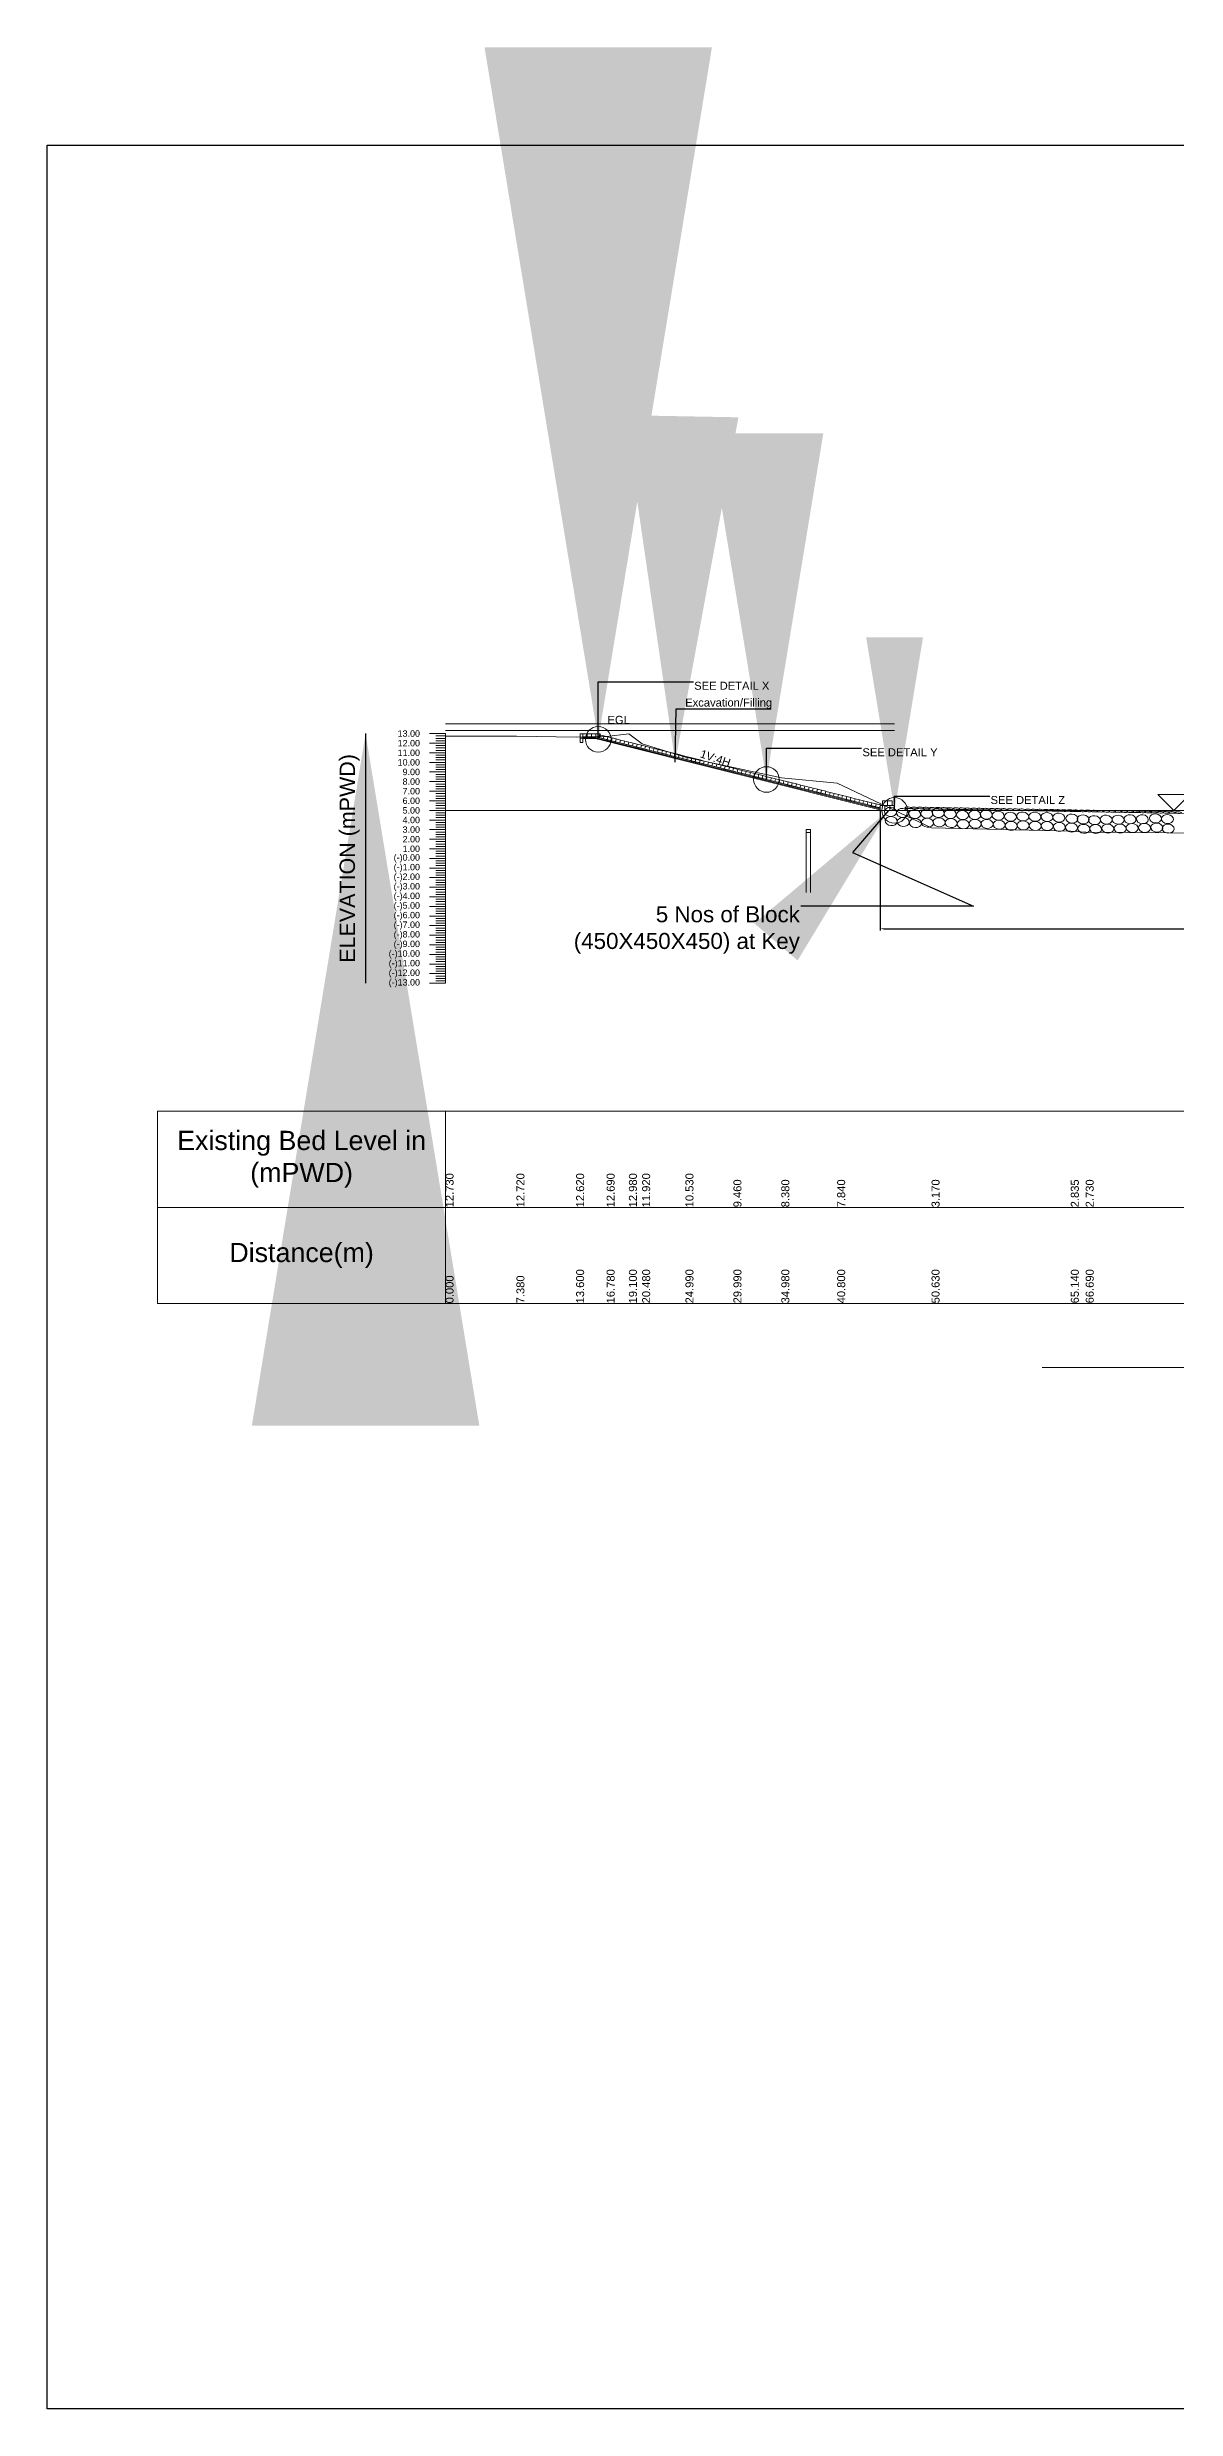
# Model space of a CAD drawing. Header units: inches. Extents: x -885 to 26362, y -28010 to 990.
# Drawn here: x 4235.5 to 4353, y -12608.4 to -12362.7 of the extents above; entities that cross this region are included whole.
import ezdxf

# ---------------------------------------------------------------- set-up
doc = ezdxf.new("R2010")
doc.units = ezdxf.units.IN
doc.header["$MEASUREMENT"] = 0
doc.header["$PDMODE"] = 3
for name, color, linetype, lineweight in [('Cross section Data Border', 7, 'Continuous', 9), ('Cross Section Labels', 7, 'Continuous', 9), ('Existing_Bed_Level for Xsection', 7, 'Continuous', 0), ('Long Section Labels', 7, 'Continuous', 9)]:
    doc.layers.add(name, color=color, linetype=linetype, lineweight=lineweight)
doc.styles.get("Standard").update_dxf_attribs({"font": 'arial.ttf'})
doc.dimstyles.get("Standard").update_dxf_attribs({"dimtxt": 0.18, "dimasz": 0.18, "dimexe": 0.18, "dimexo": 0.0625, "dimgap": 0.09, "dimtad": 0, "dimtih": 1, "dimtoh": 1, "dimdec": 4, "dimzin": 0, "dimdsep": 46, "dimtxsty": 'Standard', "dimcen": 0.09, "dimadec": 0, "dimazin": 0, "dimtfac": 1, "dimtdec": 4, "dimtofl": 0, "dimtmove": 0, "dimatfit": 3, "dimfxl": 1, "dimtolj": 1, "dimtzin": 0, "dimarcsym": 0})

# ---------------------------------------------------------------- blocks, each defined once
blk = doc.blocks.new('*D18')
at = {"layer": 'Cross Section Labels', "color": 0, "lineweight": -2, "transparency": 16777216}
for p, q in [((4322.19, -12442.19), (4322.19, -12454.62)), ((4433.42, -12445.89), (4433.42, -12454.62)), ((4322.55, -12454.44), (4376.71, -12454.44)), ((4433.06, -12454.44), (4378.9, -12454.44))]:
    blk.add_line(p, q, dxfattribs=at)
at = {"layer": 'Cross Section Labels', "color": 0, "transparency": 16777216}
for points in [[(4322.55, -12454.38), (4322.55, -12454.5), (4322.19, -12454.44)], [(4433.06, -12454.38), (4433.06, -12454.5), (4433.42, -12454.44)]]:
    blk.add_solid(points, dxfattribs=at)
at = {"layer": 'Defpoints', "color": 0, "transparency": 16777216}
for p in [(4322.19, -12442.13), (4433.42, -12445.82), (4433.42, -12454.44)]:
    blk.add_point(p, dxfattribs=at)
at = {"layer": 'Cross Section Labels', "color": 0, "transparency": 16777216, "insert": (4377.8, -12454.44), "char_height": 0.36, "attachment_point": 5}
blk.add_mtext('\\A1;112.00 m', dxfattribs=at)
blk = doc.blocks.new('Sand-cement-gunnybag')
at = {"layer": 'Long Section Labels'}
blk.add_ellipse((0, 2.5), major_axis=(9.97, -0.52), ratio=0.255, dxfattribs=at)

msp = doc.modelspace()

# ---------------------------------------------------------------- linework, layer by layer
msp.add_lwpolyline([(4235.492463, -12372.9369), (4568.492463, -12372.9369), (4568.492463, -12608.4012), (4235.492463, -12608.4012)], close=True)
at = {"layer": 'Cross section Data Border'}
msp.add_lwpolyline([(4246.984345, -12473.429598), (4545.159205, -12473.429598), (4545.159205, -12493.409598), (4246.984345, -12493.409598)], close=True, dxfattribs=at)
for points in [[(4276.954345, -12473.429598), (4276.954345, -12493.409598)], [(4246.984345, -12483.419598), (4545.159205, -12483.419598)]]:
    msp.add_lwpolyline(points, dxfattribs=at)
at = {"layer": 'Cross Section Labels'}
for p, q in [((4292.603409, -12434.469814), (4291.254759, -12434.469814)), ((4292.579179, -12434.566731), (4291.254759, -12434.566731)), ((4292.55495, -12434.663648), (4291.254759, -12434.663648)), ((4292.55495, -12434.663648), (4322.187055, -12442.071675)), ((4292.579179, -12434.566731), (4322.187055, -12441.9687)), ((4292.603409, -12434.469814), (4322.187055, -12441.865725)), ((4324.483876, -12441.924949), (4432.862125, -12443.850187)), ((4314.46844, -12444.117799), (4314.46844, -12450.670975)), ((4314.46844, -12444.117799), (4314.91799, -12444.117799)), ((4314.46844, -12444.417499), (4314.91799, -12444.417499)), ((4314.91799, -12444.117799), (4314.91799, -12450.670975))]:
    msp.add_line(p, q, dxfattribs=at)
for points in [[(4290.955059, -12434.619664), (4290.955059, -12434.170114), (4291.254759, -12434.170114), (4291.254759, -12434.619664), (4290.955059, -12434.619664)], [(4290.955059, -12435.069214), (4290.955059, -12434.619664)], [(4291.254759, -12434.619664), (4291.254759, -12435.069214), (4290.955059, -12435.069214)], [(4291.254759, -12434.170114), (4291.704309, -12434.170114), (4291.704309, -12434.469814), (4291.254759, -12434.469814), (4291.254759, -12434.170114)], [(4291.704309, -12434.170114), (4292.153859, -12434.170114), (4292.153859, -12434.469814), (4291.704309, -12434.469814), (4291.704309, -12434.170114)], [(4292.153859, -12434.170114), (4292.603409, -12434.170114), (4292.603409, -12434.469814), (4292.153859, -12434.469814), (4292.153859, -12434.170114)], [(4292.604343, -12434.171285), (4293.053893, -12434.171285), (4293.053893, -12434.470985), (4292.604343, -12434.470985), (4292.604343, -12434.171285)], [(4292.978702, -12434.261784), (4293.414898, -12434.37054), (4293.342394, -12434.661338), (4292.906198, -12434.552582), (4292.978702, -12434.261784)], [(4293.414898, -12434.37054), (4293.851095, -12434.479296), (4293.778591, -12434.770094), (4293.342394, -12434.661338), (4293.414898, -12434.37054)], [(4293.851095, -12434.479296), (4294.287291, -12434.588052), (4294.214787, -12434.87885), (4293.778591, -12434.770094), (4293.851095, -12434.479296)], [(4294.287291, -12434.588052), (4294.723488, -12434.696808), (4294.650984, -12434.987606), (4294.214787, -12434.87885), (4294.287291, -12434.588052)], [(4294.723488, -12434.696808), (4295.159684, -12434.805564), (4295.08718, -12435.096362), (4294.650984, -12434.987606), (4294.723488, -12434.696808)], [(4295.159684, -12434.805564), (4295.595881, -12434.91432), (4295.523377, -12435.205118), (4295.08718, -12435.096362), (4295.159684, -12434.805564)], [(4295.595881, -12434.91432), (4296.032077, -12435.023076), (4295.959573, -12435.313874), (4295.523377, -12435.205118), (4295.595881, -12434.91432)], [(4296.032077, -12435.023076), (4296.468274, -12435.131832), (4296.39577, -12435.42263), (4295.959573, -12435.313874), (4296.032077, -12435.023076)], [(4296.468274, -12435.131832), (4296.90447, -12435.240588), (4296.831966, -12435.531386), (4296.39577, -12435.42263), (4296.468274, -12435.131832)], [(4296.90447, -12435.240588), (4297.340666, -12435.349344), (4297.268162, -12435.640142), (4296.831966, -12435.531386), (4296.90447, -12435.240588)], [(4297.340666, -12435.349344), (4297.776863, -12435.4581), (4297.704359, -12435.748898), (4297.268162, -12435.640142), (4297.340666, -12435.349344)], [(4297.776863, -12435.4581), (4298.213059, -12435.566856), (4298.140555, -12435.857654), (4297.704359, -12435.748898), (4297.776863, -12435.4581)], [(4298.213059, -12435.566856), (4298.649256, -12435.675612), (4298.576752, -12435.96641), (4298.140555, -12435.857654), (4298.213059, -12435.566856)], [(4298.649256, -12435.675612), (4299.085452, -12435.784368), (4299.012948, -12436.075166), (4298.576752, -12435.96641), (4298.649256, -12435.675612)], [(4299.085452, -12435.784368), (4299.521649, -12435.893124), (4299.449145, -12436.183922), (4299.012948, -12436.075166), (4299.085452, -12435.784368)], [(4299.521649, -12435.893124), (4299.957845, -12436.00188), (4299.885341, -12436.292678), (4299.449145, -12436.183922), (4299.521649, -12435.893124)], [(4299.957845, -12436.00188), (4300.394042, -12436.110636), (4300.321538, -12436.401434), (4299.885341, -12436.292678), (4299.957845, -12436.00188)], [(4300.394042, -12436.110636), (4300.830238, -12436.219392), (4300.757734, -12436.51019), (4300.321538, -12436.401434), (4300.394042, -12436.110636)], [(4300.830238, -12436.219392), (4301.266434, -12436.328148), (4301.19393, -12436.618946), (4300.757734, -12436.51019), (4300.830238, -12436.219392)], [(4301.266434, -12436.328148), (4301.702631, -12436.436904), (4301.630127, -12436.727702), (4301.19393, -12436.618946), (4301.266434, -12436.328148)], [(4301.702631, -12436.436904), (4302.138827, -12436.54566), (4302.066323, -12436.836458), (4301.630127, -12436.727702), (4301.702631, -12436.436904)], [(4302.13605, -12436.556799), (4302.572246, -12436.665555), (4302.499742, -12436.956353), (4302.063546, -12436.847597), (4302.13605, -12436.556799)], [(4302.572246, -12436.665555), (4303.008443, -12436.774311), (4302.935939, -12437.065109), (4302.499742, -12436.956353), (4302.572246, -12436.665555)], [(4303.008443, -12436.774311), (4303.444639, -12436.883067), (4303.372135, -12437.173865), (4302.935939, -12437.065109), (4303.008443, -12436.774311)], [(4303.444639, -12436.883067), (4303.880836, -12436.991823), (4303.808332, -12437.282621), (4303.372135, -12437.173865), (4303.444639, -12436.883067)], [(4303.880836, -12436.991823), (4304.317032, -12437.100579), (4304.244528, -12437.391377), (4303.808332, -12437.282621), (4303.880836, -12436.991823)], [(4304.317032, -12437.100579), (4304.753229, -12437.209335), (4304.680725, -12437.500133), (4304.244528, -12437.391377), (4304.317032, -12437.100579)], [(4304.753229, -12437.204794), (4305.189425, -12437.31355), (4305.116921, -12437.604348), (4304.680725, -12437.495592), (4304.753229, -12437.204794)], [(4305.189425, -12437.31355), (4305.625622, -12437.422306), (4305.553118, -12437.713104), (4305.116921, -12437.604348), (4305.189425, -12437.31355)], [(4305.625622, -12437.422306), (4306.061818, -12437.531062), (4305.989314, -12437.82186), (4305.553118, -12437.713104), (4305.625622, -12437.422306)], [(4306.061818, -12437.531062), (4306.498014, -12437.639818), (4306.42551, -12437.930616), (4305.989314, -12437.82186), (4306.061818, -12437.531062)], [(4306.498014, -12437.639818), (4306.934211, -12437.748574), (4306.861707, -12438.039372), (4306.42551, -12437.930616), (4306.498014, -12437.639818)], [(4306.934211, -12437.748574), (4307.370407, -12437.85733), (4307.297903, -12438.148128), (4306.861707, -12438.039372), (4306.934211, -12437.748574)], [(4307.370407, -12437.85733), (4307.806604, -12437.966086), (4307.7341, -12438.256884), (4307.297903, -12438.148128), (4307.370407, -12437.85733)], [(4307.806604, -12437.966086), (4308.2428, -12438.074842), (4308.170296, -12438.36564), (4307.7341, -12438.256884), (4307.806604, -12437.966086)], [(4308.2428, -12438.074842), (4308.678997, -12438.183598), (4308.606493, -12438.474396), (4308.170296, -12438.36564), (4308.2428, -12438.074842)], [(4308.678997, -12438.183598), (4309.115193, -12438.292354), (4309.042689, -12438.583152), (4308.606493, -12438.474396), (4308.678997, -12438.183598)], [(4309.115193, -12438.292354), (4309.55139, -12438.40111), (4309.478886, -12438.691908), (4309.042689, -12438.583152), (4309.115193, -12438.292354)], [(4309.55139, -12438.40111), (4309.987586, -12438.509866), (4309.915082, -12438.800664), (4309.478886, -12438.691908), (4309.55139, -12438.40111)], [(4309.987586, -12438.509866), (4310.423782, -12438.618622), (4310.351278, -12438.90942), (4309.915082, -12438.800664), (4309.987586, -12438.509866)], [(4310.423782, -12438.618622), (4310.859979, -12438.727378), (4310.787475, -12439.018176), (4310.351278, -12438.90942), (4310.423782, -12438.618622)], [(4310.859979, -12438.727378), (4311.296175, -12438.836134), (4311.223671, -12439.126932), (4310.787475, -12439.018176), (4310.859979, -12438.727378)], [(4311.296175, -12438.836134), (4311.732372, -12438.94489), (4311.659868, -12439.235688), (4311.223671, -12439.126932), (4311.296175, -12438.836134)], [(4311.732372, -12438.94489), (4312.168568, -12439.053646), (4312.096064, -12439.344444), (4311.659868, -12439.235688), (4311.732372, -12438.94489)], [(4312.168568, -12439.053646), (4312.604765, -12439.162402), (4312.532261, -12439.4532), (4312.096064, -12439.344444), (4312.168568, -12439.053646)], [(4312.604765, -12439.162402), (4313.040961, -12439.271158), (4312.968457, -12439.561956), (4312.532261, -12439.4532), (4312.604765, -12439.162402)], [(4313.040961, -12439.271158), (4313.477158, -12439.379914), (4313.404654, -12439.670712), (4312.968457, -12439.561956), (4313.040961, -12439.271158)], [(4313.477158, -12439.379914), (4313.913354, -12439.48867), (4313.84085, -12439.779468), (4313.404654, -12439.670712), (4313.477158, -12439.379914)], [(4313.913354, -12439.48867), (4314.34955, -12439.597426), (4314.277046, -12439.888224), (4313.84085, -12439.779468), (4313.913354, -12439.48867)], [(4314.34971, -12439.597759), (4314.785907, -12439.706515), (4314.713403, -12439.997313), (4314.277206, -12439.888557), (4314.34971, -12439.597759)], [(4314.786067, -12439.706848), (4315.222263, -12439.815604), (4315.149759, -12440.106402), (4314.713563, -12439.997646), (4314.786067, -12439.706848)], [(4315.222354, -12439.816213), (4315.658551, -12439.924969), (4315.586047, -12440.215767), (4315.14985, -12440.107011), (4315.222354, -12439.816213)], [(4315.658779, -12439.925026), (4316.094976, -12440.033782), (4316.022472, -12440.32458), (4315.586275, -12440.215824), (4315.658779, -12439.925026)], [(4316.095136, -12440.034115), (4316.531332, -12440.142871), (4316.458828, -12440.433669), (4316.022632, -12440.324913), (4316.095136, -12440.034115)], [(4316.531492, -12440.143204), (4316.967689, -12440.25196), (4316.895185, -12440.542758), (4316.458988, -12440.434002), (4316.531492, -12440.143204)], [(4316.967848, -12440.252294), (4317.404045, -12440.361049), (4317.331541, -12440.651847), (4316.895344, -12440.543091), (4316.967848, -12440.252294)], [(4317.404205, -12440.361383), (4317.840401, -12440.470139), (4317.767897, -12440.760936), (4317.331701, -12440.65218), (4317.404205, -12440.361383)], [(4317.840561, -12440.470472), (4318.276758, -12440.579228), (4318.204254, -12440.870025), (4317.768057, -12440.761269), (4317.840561, -12440.470472)], [(4318.276917, -12440.579561), (4318.713114, -12440.688317), (4318.64061, -12440.979114), (4318.204413, -12440.870358), (4318.276917, -12440.579561)], [(4318.713274, -12440.68865), (4319.14947, -12440.797406), (4319.076966, -12441.088203), (4318.64077, -12440.979447), (4318.713274, -12440.68865)], [(4319.14963, -12440.797739), (4319.585827, -12440.906495), (4319.513323, -12441.197293), (4319.077126, -12441.088537), (4319.14963, -12440.797739)], [(4319.585987, -12440.906828), (4320.022183, -12441.015584), (4319.949679, -12441.306382), (4319.513483, -12441.197626), (4319.585987, -12440.906828)], [(4320.022067, -12441.017022), (4320.458264, -12441.125778), (4320.38576, -12441.416575), (4319.949563, -12441.307819), (4320.022067, -12441.017022)], [(4320.458699, -12441.125006), (4320.894896, -12441.233762), (4320.822392, -12441.52456), (4320.386195, -12441.415804), (4320.458699, -12441.125006)], [(4320.894918, -12441.234648), (4321.331114, -12441.343404), (4321.25861, -12441.634201), (4320.822414, -12441.525445), (4320.894918, -12441.234648)], [(4321.331343, -12441.343461), (4321.767539, -12441.452217), (4321.695035, -12441.743014), (4321.258839, -12441.634258), (4321.331343, -12441.343461)], [(4321.767768, -12441.452274), (4322.203965, -12441.56103), (4322.131461, -12441.851827), (4321.695264, -12441.743071), (4321.767768, -12441.452274)], [(4314.46844, -12444.117799), (4314.91799, -12444.117799), (4314.91799, -12444.417499), (4314.46844, -12444.417499), (4314.46844, -12444.117799)], [(4339.062175, -12500.069598), (4409.391775, -12500.069598), (4479.721375, -12500.069598)]]:
    msp.add_lwpolyline(points, dxfattribs=at)
msp.add_lwpolyline([(4352.744893, -12442.127598), (4354.409893, -12440.462598), (4351.079893, -12440.462598)], close=True, dxfattribs=at)
for centre in [(4292.842949, -12434.735648), (4310.351278, -12438.90942), (4323.685555, -12442.127598)]:
    msp.add_circle(centre, 1.332, dxfattribs=at)
at = {"layer": 'Existing_Bed_Level for Xsection'}
for points in [[(4323.685555, -12433.136598), (4276.954345, -12433.136598)], [(4323.685555, -12433.802598), (4276.954345, -12433.802598)], [(4276.954345, -12434.405328), (4284.326965, -12434.415318), (4290.540745, -12434.515218), (4293.717565, -12434.445288), (4296.035245, -12434.155578), (4297.413865, -12435.214518), (4301.919355, -12436.603128), (4306.914355, -12437.672058), (4311.899365, -12438.750978), (4317.713545, -12439.290438), (4327.533715, -12443.955768), (4342.029205, -12444.290433), (4343.577655, -12444.395328), (4391.060125, -12444.769953)], [(4276.954345, -12442.127598), (4541.829205, -12442.127598)]]:
    msp.add_lwpolyline(points, dxfattribs=at)
at = {"layer": 'Long Section Labels'}
for points in [[(4276.954345, -12434.135598), (4275.289345, -12434.135598)], [(4276.954345, -12435.134598), (4275.289345, -12435.134598)], [(4276.954345, -12434.385348), (4275.955345, -12434.385348)], [(4276.954345, -12434.635098), (4275.955345, -12434.635098)], [(4276.954345, -12434.884848), (4275.955345, -12434.884848)], [(4276.954345, -12435.384348), (4275.955345, -12435.384348)], [(4276.954345, -12460.109598), (4276.954345, -12459.110598), (4276.954345, -12458.111598), (4276.954345, -12457.112598), (4276.954345, -12456.113598), (4276.954345, -12455.114598), (4276.954345, -12454.115598), (4276.954345, -12453.116598), (4276.954345, -12452.117598), (4276.954345, -12451.118598), (4276.954345, -12450.119598), (4276.954345, -12449.120598), (4276.954345, -12448.121598), (4276.954345, -12447.122598), (4276.954345, -12446.123598), (4276.954345, -12445.124598), (4276.954345, -12444.125598), (4276.954345, -12443.126598), (4276.954345, -12442.127598), (4276.954345, -12441.128598), (4276.954345, -12440.129598), (4276.954345, -12439.130598), (4276.954345, -12438.131598), (4276.954345, -12437.132598), (4276.954345, -12436.133598), (4276.954345, -12435.134598), (4276.954345, -12434.135598)], [(4276.954345, -12436.133598), (4275.289345, -12436.133598)], [(4276.954345, -12437.132598), (4275.289345, -12437.132598)], [(4276.954345, -12435.634098), (4275.955345, -12435.634098)], [(4276.954345, -12435.883848), (4275.955345, -12435.883848)], [(4276.954345, -12436.383348), (4275.955345, -12436.383348)], [(4276.954345, -12436.633098), (4275.955345, -12436.633098)], [(4276.954345, -12436.882848), (4275.955345, -12436.882848)], [(4276.954345, -12437.382348), (4275.955345, -12437.382348)], [(4276.954345, -12437.632098), (4275.955345, -12437.632098)], [(4276.954345, -12437.881848), (4275.955345, -12437.881848)], [(4276.954345, -12438.131598), (4275.289345, -12438.131598)], [(4276.954345, -12439.130598), (4275.289345, -12439.130598)], [(4276.954345, -12440.129598), (4275.289345, -12440.129598)], [(4276.954345, -12438.381348), (4275.955345, -12438.381348)], [(4276.954345, -12438.631098), (4275.955345, -12438.631098)], [(4276.954345, -12438.880848), (4275.955345, -12438.880848)], [(4276.954345, -12439.380348), (4275.955345, -12439.380348)], [(4276.954345, -12439.630098), (4275.955345, -12439.630098)], [(4276.954345, -12439.879848), (4275.955345, -12439.879848)], [(4276.954345, -12440.379348), (4275.955345, -12440.379348)], [(4276.954345, -12441.128598), (4275.289345, -12441.128598)], [(4276.954345, -12442.127598), (4275.289345, -12442.127598)], [(4276.954345, -12440.629098), (4275.955345, -12440.629098)], [(4276.954345, -12440.878848), (4275.955345, -12440.878848)], [(4276.954345, -12441.378348), (4275.955345, -12441.378348)], [(4276.954345, -12441.628098), (4275.955345, -12441.628098)], [(4276.954345, -12441.877848), (4275.955345, -12441.877848)], [(4276.954345, -12442.377348), (4275.955345, -12442.377348)], [(4276.954345, -12442.627098), (4275.955345, -12442.627098)], [(4276.954345, -12442.876848), (4275.955345, -12442.876848)], [(4276.954345, -12443.126598), (4275.289345, -12443.126598)], [(4276.954345, -12444.125598), (4275.289345, -12444.125598)], [(4276.954345, -12445.124598), (4275.289345, -12445.124598)], [(4276.954345, -12443.376348), (4275.955345, -12443.376348)], [(4276.954345, -12443.626098), (4275.955345, -12443.626098)], [(4276.954345, -12443.875848), (4275.955345, -12443.875848)], [(4276.954345, -12444.375348), (4275.955345, -12444.375348)], [(4276.954345, -12444.625098), (4275.955345, -12444.625098)], [(4276.954345, -12444.874848), (4275.955345, -12444.874848)], [(4276.954345, -12445.374348), (4275.955345, -12445.374348)], [(4276.954345, -12446.123598), (4275.289345, -12446.123598)], [(4276.954345, -12447.122598), (4275.289345, -12447.122598)], [(4276.954345, -12445.624098), (4275.955345, -12445.624098)], [(4276.954345, -12445.873848), (4275.955345, -12445.873848)], [(4276.954345, -12446.373348), (4275.955345, -12446.373348)], [(4276.954345, -12446.623098), (4275.955345, -12446.623098)], [(4276.954345, -12446.872848), (4275.955345, -12446.872848)], [(4276.954345, -12447.372348), (4275.955345, -12447.372348)], [(4276.954345, -12447.622098), (4275.955345, -12447.622098)], [(4276.954345, -12447.871848), (4275.955345, -12447.871848)], [(4276.954345, -12448.121598), (4275.289345, -12448.121598)], [(4276.954345, -12449.120598), (4275.289345, -12449.120598)], [(4276.954345, -12450.119598), (4275.289345, -12450.119598)], [(4276.954345, -12448.371348), (4275.955345, -12448.371348)], [(4276.954345, -12448.621098), (4275.955345, -12448.621098)], [(4276.954345, -12448.870848), (4275.955345, -12448.870848)], [(4276.954345, -12449.370348), (4275.955345, -12449.370348)], [(4276.954345, -12449.620098), (4275.955345, -12449.620098)], [(4276.954345, -12449.869848), (4275.955345, -12449.869848)], [(4276.954345, -12451.118598), (4275.289345, -12451.118598)], [(4276.954345, -12452.117598), (4275.289345, -12452.117598)], [(4276.954345, -12450.369348), (4275.955345, -12450.369348)], [(4276.954345, -12450.619098), (4275.955345, -12450.619098)], [(4276.954345, -12450.868848), (4275.955345, -12450.868848)], [(4276.954345, -12451.368348), (4275.955345, -12451.368348)], [(4276.954345, -12451.618098), (4275.955345, -12451.618098)], [(4276.954345, -12451.867848), (4275.955345, -12451.867848)], [(4276.954345, -12452.367348), (4275.955345, -12452.367348)], [(4276.954345, -12452.617098), (4275.955345, -12452.617098)], [(4276.954345, -12453.116598), (4275.289345, -12453.116598)], [(4276.954345, -12454.115598), (4275.289345, -12454.115598)], [(4276.954345, -12455.114598), (4275.289345, -12455.114598)], [(4276.954345, -12452.866848), (4275.955345, -12452.866848)], [(4276.954345, -12453.366348), (4275.955345, -12453.366348)], [(4276.954345, -12453.616098), (4275.955345, -12453.616098)], [(4276.954345, -12453.865848), (4275.955345, -12453.865848)], [(4276.954345, -12454.365348), (4275.955345, -12454.365348)], [(4276.954345, -12454.615098), (4275.955345, -12454.615098)], [(4276.954345, -12454.864848), (4275.955345, -12454.864848)], [(4276.954345, -12456.113598), (4275.289345, -12456.113598)], [(4276.954345, -12457.112598), (4275.289345, -12457.112598)], [(4276.954345, -12455.364348), (4275.955345, -12455.364348)], [(4276.954345, -12455.614098), (4275.955345, -12455.614098)], [(4276.954345, -12455.863848), (4275.955345, -12455.863848)], [(4276.954345, -12456.363348), (4275.955345, -12456.363348)], [(4276.954345, -12456.613098), (4275.955345, -12456.613098)], [(4276.954345, -12456.862848), (4275.955345, -12456.862848)], [(4276.954345, -12457.362348), (4275.955345, -12457.362348)], [(4276.954345, -12457.612098), (4275.955345, -12457.612098)], [(4276.954345, -12458.111598), (4275.289345, -12458.111598)], [(4276.954345, -12459.110598), (4275.289345, -12459.110598)], [(4276.954345, -12460.109598), (4275.289345, -12460.109598)], [(4276.954345, -12457.861848), (4275.955345, -12457.861848)], [(4276.954345, -12458.361348), (4275.955345, -12458.361348)], [(4276.954345, -12458.611098), (4275.955345, -12458.611098)], [(4276.954345, -12458.860848), (4275.955345, -12458.860848)], [(4276.954345, -12459.360348), (4275.955345, -12459.360348)], [(4276.954345, -12459.610098), (4275.955345, -12459.610098)], [(4276.954345, -12459.859848), (4275.955345, -12459.859848)]]:
    msp.add_lwpolyline(points, dxfattribs=at)
for points in [[(4322.686555, -12441.628098), (4322.187055, -12441.628098), (4322.187055, -12442.127598), (4322.686555, -12442.127598)], [(4322.936305, -12441.128598), (4322.436805, -12441.128598), (4322.436805, -12441.628098), (4322.936305, -12441.628098)], [(4323.186055, -12441.628098), (4322.686555, -12441.628098), (4322.686555, -12442.127598), (4323.186055, -12442.127598)], [(4323.435805, -12441.128598), (4322.936305, -12441.128598), (4322.936305, -12441.628098), (4323.435805, -12441.628098)], [(4323.685555, -12441.628098), (4323.186055, -12441.628098), (4323.186055, -12442.127598), (4323.685555, -12442.127598)]]:
    msp.add_lwpolyline(points, close=True, dxfattribs=at)
for centre in [(4323.255621, -12442.27997), (4323.334783, -12443.244987), (4324.506401, -12442.394665), (4324.593482, -12443.324086), (4325.776731, -12442.503352), (4325.85124, -12443.451713), (4327.046988, -12442.477), (4327.101084, -12443.407577), (4328.23295, -12442.395892), (4328.312113, -12443.360909), (4329.48373, -12442.510587), (4329.570811, -12443.440008), (4330.754061, -12442.619274), (4332.024317, -12442.592922), (4333.228609, -12442.564063), (4334.479389, -12442.678758), (4335.74972, -12442.787445), (4337.019976, -12442.761093), (4338.294743, -12442.793693), (4339.548845, -12442.816615), (4340.790524, -12442.879029), (4342.136694, -12442.975539), (4343.308999, -12443.064493), (4344.480892, -12443.142359), (4345.707357, -12443.084915), (4346.943406, -12443.094488), (4348.189039, -12443.046618), (4349.472999, -12443.046618), (4350.828357, -12442.963018), (4352.08919, -12443.032181), (4330.828569, -12443.567635), (4332.078414, -12443.523499), (4333.307772, -12443.529079), (4334.566471, -12443.608179), (4335.824228, -12443.735806), (4337.074073, -12443.69167), (4338.321507, -12443.741154), (4339.564138, -12443.748794), (4340.832782, -12443.844117), (4342.106516, -12443.916498), (4343.38586, -12444.043652), (4344.615035, -12444.06147), (4345.881096, -12444.012593), (4347.158962, -12444.016523), (4348.421804, -12443.962955), (4349.702521, -12443.95105), (4350.966723, -12443.911241), (4352.154081, -12444.015383)]:
    msp.add_ellipse(centre, major_axis=(0.622283, -0.051073), ratio=0.7504, dxfattribs=at)

# ---------------------------------------------------------------- block references
at = {"layer": 'Cross Section Labels', "xscale": 0.0333, "yscale": 0.0333, "zscale": 0.0333, "rotation": 358.982301568157}
for p in [(4325.108152, -12441.936039), (4325.732429, -12441.947129), (4326.356705, -12441.958218), (4326.980982, -12441.969308), (4327.605258, -12441.980398), (4328.229535, -12441.991487), (4328.853811, -12442.002577), (4329.478088, -12442.013667), (4330.102364, -12442.024756), (4330.726641, -12442.035846), (4331.350917, -12442.046936), (4331.975194, -12442.058025), (4332.59947, -12442.069115), (4333.223747, -12442.080205), (4333.848023, -12442.091294), (4334.4723, -12442.102384), (4335.096576, -12442.113474), (4335.720853, -12442.124564), (4336.345129, -12442.135653), (4336.969406, -12442.146743), (4337.593682, -12442.157833), (4338.217959, -12442.168922), (4338.842235, -12442.180012), (4339.466512, -12442.191102), (4340.090788, -12442.202191), (4340.715065, -12442.213281), (4341.339341, -12442.224371), (4341.963618, -12442.23546), (4342.587894, -12442.24655), (4343.212171, -12442.25764), (4343.836447, -12442.268729), (4344.460724, -12442.279819), (4345.085, -12442.290909), (4345.709277, -12442.301998), (4346.333553, -12442.313088), (4346.95783, -12442.324178), (4347.582106, -12442.335267), (4348.206383, -12442.346357), (4348.830659, -12442.357447), (4349.454936, -12442.368537), (4350.079212, -12442.379626), (4350.703489, -12442.390716), (4351.327765, -12442.401806), (4351.952042, -12442.412895), (4352.576318, -12442.423985), (4353.200595, -12442.435075)]:
    msp.add_blockref('Sand-cement-gunnybag', p, dxfattribs=at)

# ---------------------------------------------------------------- texts
at = {"layer": 'Cross section Data Border', "char_height": 1.998, "width": 26.64, "attachment_point": 5}
for s, insert in [('Existing Bed Level in (mPWD)', (4261.969345, -12478.424598)), ('Distance(m)', (4261.969345, -12488.414598))]:
    msp.add_mtext(s, dxfattribs=dict(at, insert=insert))
at = {"layer": 'Cross Section Labels'}
for s, insert, char_height, attachment_point in [('Excavation/Filling', (4310.943348, -12431.574181), 0.8325, 9), ('SEE DETAIL X', (4302.832949, -12428.741648), 0.8325, 1), ('EGL', (4296.131997, -12433.136598), 0.8325, 9), ('SEE DETAIL Y', (4320.341278, -12435.66267), 0.8325, 1), ('SEE DETAIL Z', (4333.675555, -12440.629098), 0.8325, 1), ('5 Nos of Block ^J(450X450X450) at Key', (4313.82695, -12452.100916), 1.665, 3)]:
    msp.add_mtext(s, dxfattribs=dict(at, insert=insert, char_height=char_height, attachment_point=attachment_point))
at = {"layer": 'Cross Section Labels', "insert": (4305.170016, -12436.302837), "char_height": 0.8325, "attachment_point": 2, "rotation": 341.56505118}
msp.add_mtext('1V:4H', dxfattribs=at)
at = {"layer": 'Long Section Labels', "char_height": 0.666, "attachment_point": 6}
for s, insert in [('13.00', (4274.290345, -12434.135598)), ('12.00', (4274.290345, -12435.134598)), ('11.00', (4274.290345, -12436.133598)), ('10.00', (4274.290345, -12437.132598)), ('9.00', (4274.290345, -12438.131598)), ('8.00', (4274.290345, -12439.130598)), ('7.00', (4274.290345, -12440.129598)), ('4.00', (4274.290345, -12443.126598)), ('5.00', (4274.290345, -12442.127598)), ('6.00', (4274.290345, -12441.128598)), ('3.00', (4274.290345, -12444.125598)), ('2.00', (4274.290345, -12445.124598)), ('(-)0.00', (4274.290345, -12447.122598)), ('(-)1.00', (4274.290345, -12448.121598)), ('1.00', (4274.290345, -12446.123598)), ('(-)2.00', (4274.290345, -12449.120598)), ('(-)3.00', (4274.290345, -12450.119598)), ('(-)4.00', (4274.290345, -12451.118598)), ('(-)5.00', (4274.290345, -12452.117598)), ('(-)6.00', (4274.290345, -12453.116598)), ('(-)7.00', (4274.290345, -12454.115598)), ('(-)8.00', (4274.290345, -12455.114598)), ('(-)10.00', (4274.290345, -12457.112598)), ('(-)11.00', (4274.290345, -12458.111598)), ('(-)9.00', (4274.290345, -12456.113598)), ('(-)12.00', (4274.290345, -12459.110598)), ('(-)13.00', (4274.290345, -12460.109598))]:
    msp.add_mtext(s, dxfattribs=dict(at, insert=insert))
at = {"layer": 'Long Section Labels', "rotation": 90}
for s, insert, char_height, attachment_point in [('ELEVATION (mPWD)', (4266.964345, -12447.122598), 1.5984, 5), ('12.730', (4276.954345, -12483.419598), 0.8325, 1), ('12.720', (4284.326965, -12483.419598), 0.8325, 1), ('12.620', (4290.540745, -12483.419598), 0.8325, 1), ('12.690', (4293.717565, -12483.419598), 0.8325, 1), ('12.980', (4296.035245, -12483.419598), 0.8325, 1), ('11.920', (4297.413865, -12483.419598), 0.8325, 1), ('10.530', (4301.919355, -12483.419598), 0.8325, 1), ('9.460', (4306.914355, -12483.419598), 0.8325, 1), ('8.380', (4311.899365, -12483.419598), 0.8325, 1), ('7.840', (4317.713545, -12483.419598), 0.8325, 1), ('3.170', (4327.533715, -12483.419598), 0.8325, 1), ('2.835', (4342.029205, -12483.419598), 0.8325, 1), ('2.730', (4343.577655, -12483.419598), 0.8325, 1), ('0.000', (4276.954345, -12493.409598), 0.8325, 1), ('7.380', (4284.326965, -12493.409598), 0.8325, 1), ('13.600', (4290.540745, -12493.409598), 0.8325, 1), ('16.780', (4293.717565, -12493.409598), 0.8325, 1), ('19.100', (4296.035245, -12493.409598), 0.8325, 1), ('20.480', (4297.413865, -12493.409598), 0.8325, 1), ('24.990', (4301.919355, -12493.409598), 0.8325, 1), ('29.990', (4306.914355, -12493.409598), 0.8325, 1), ('34.980', (4311.899365, -12493.409598), 0.8325, 1), ('40.800', (4317.713545, -12493.409598), 0.8325, 1), ('50.630', (4327.533715, -12493.409598), 0.8325, 1), ('65.140', (4342.029205, -12493.409598), 0.8325, 1), ('66.690', (4343.577655, -12493.409598), 0.8325, 1)]:
    msp.add_mtext(s, dxfattribs=dict(at, insert=insert, char_height=char_height, attachment_point=attachment_point))

# ---------------------------------------------------------------- dimensions: what is measured, and where the dimension line sits
at = {"layer": 'Cross Section Labels'}
dim = msp.add_linear_dim(base=(4433.417725, -12454.443485), p1=(4322.187055, -12442.127598), p2=(4433.417725, -12445.824897), text='112.00 m', dimstyle='Standard', override={"dimtxt": 0.36, "dimasz": 0.36}, dxfattribs=at)
dim.commit()
dim.dimension.update_dxf_attribs({"geometry": '*D18', "text_midpoint": (4377.80239, -12454.443485)})

# ---------------------------------------------------------------- leaders
at = {"layer": 'Cross Section Labels', "annotation_type": 0, "has_hookline": 1}
for points, override, hookline_direction, text_width in [([(4292.842949, -12434.735648), (4292.842949, -12428.741648), (4302.742949, -12428.741648)], {"dimasz": 72}, 0, 7.761103), ([(4300.850853, -12437.118353), (4300.953348, -12431.574181), (4310.853348, -12431.574181)], {"dimasz": 36}, 0, 8.879811), ([(4310.351278, -12438.90942), (4310.351278, -12435.66267), (4320.251278, -12435.66267)], {"dimasz": 36}, 0, 7.7594), ([(4323.685555, -12442.127598), (4323.685555, -12440.629098), (4333.585555, -12440.629098)], {"dimasz": 18}, 0, 7.674219), ([(4323.039945, -12442.127598), (4319.294239, -12446.510243), (4331.91695, -12452.100916), (4313.91695, -12452.100916)], {"dimasz": 18}, 1, 23.373602)]:
    msp.add_leader(points, dimstyle='Standard', override=override, dxfattribs=dict(at, hookline_direction=hookline_direction, text_width=text_width))
at = {"layer": 'Long Section Labels'}
msp.add_leader([(4268.629345, -12434.135598), (4268.629345, -12460.109598)], dimstyle='Standard', override={"dimasz": 72}, dxfattribs=at)

doc.saveas('drawing.dxf')
